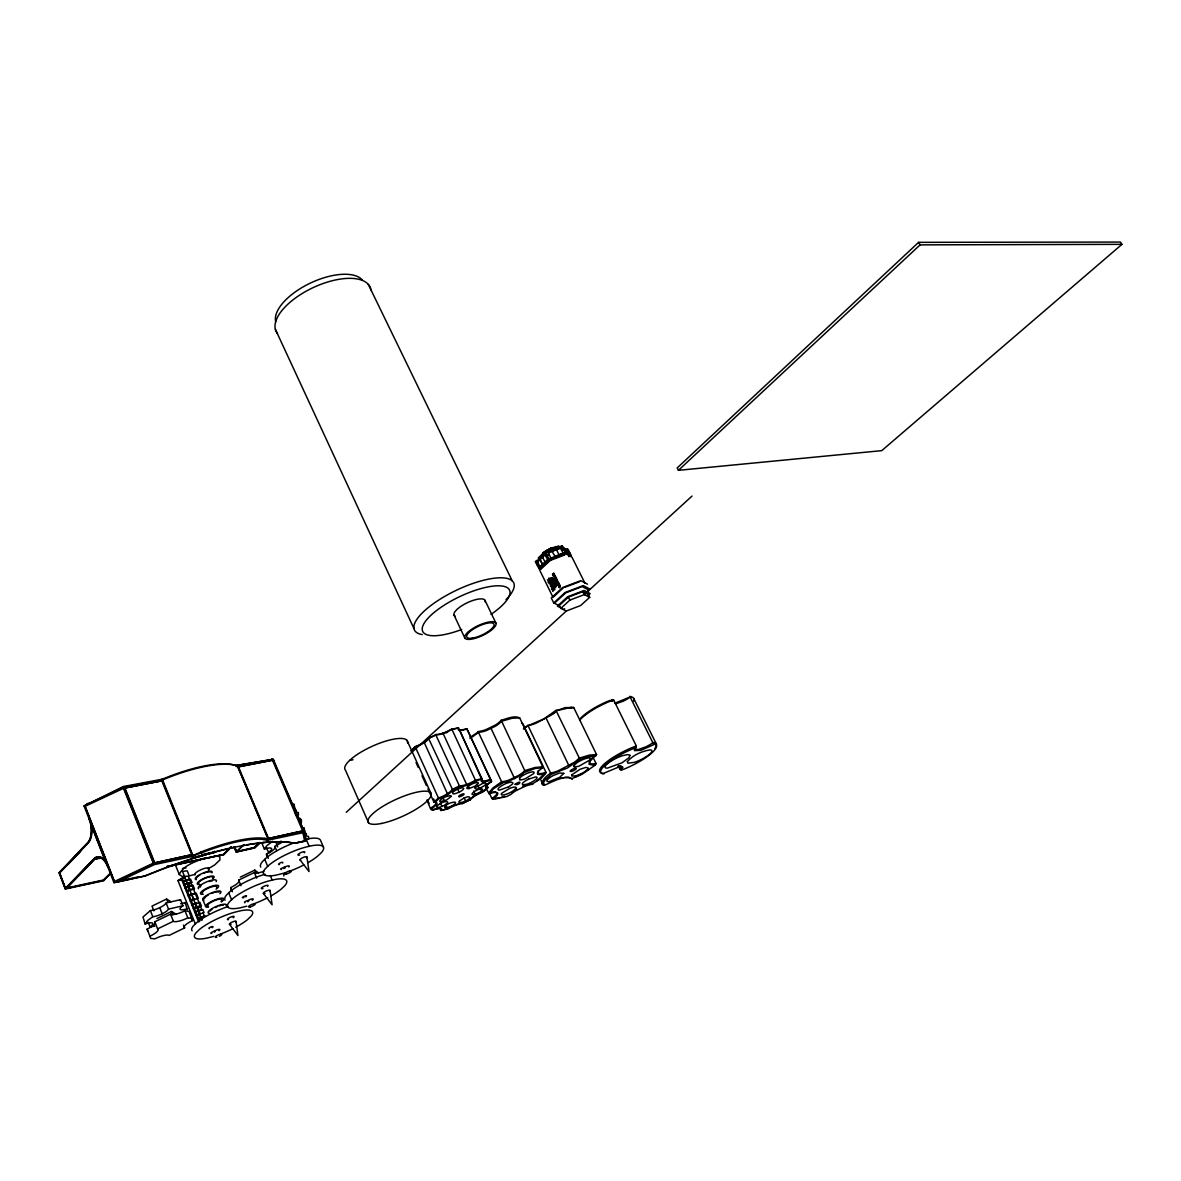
<?xml version="1.0" encoding="UTF-8"?>
<svg xmlns="http://www.w3.org/2000/svg" width="1181" height="1181" viewBox="0 0 1181 1181"><rect width="100%" height="100%" fill="white"/><g stroke="black" fill="none" stroke-linecap="round" stroke-linejoin="round"><path stroke-width="1.5" d="M556.074 580.491L556.841 579.96L556.103 580.447M553.151 573.818L553.092 574.217M555.469 576.431L554.066 577.657L554.849 575.797M559.012 587.474L559.927 585.274L558.834 586.086M162.786 780.287L162.343 779.209L193.182 856.269L154.357 864.61L117.613 882.03L113.937 882.635L84.028 805.929L123.267 786.546L162.343 779.209A76.913 22.882 -22.9 0 1 235.89 765.524M214.632 851.176L214.233 852.771L194.466 857.022M551.158 583.842L550.154 581.421L552.442 586.691L551.926 584.152L553.107 585.776M550.154 581.421L552.959 579.354L550.11 581.938M555.144 579.635L556.472 578.218M556.487 582.144L557.801 580.934M521.574 723.171L522.932 723.835L545.962 772.344L543.998 773.924A14.644 3.691 -25.6 0 1 539.067 774.544L537.576 773.835L537.695 771.843M555.203 579.709L556.266 579.458M555.498 580.521L556.133 579.65M555.026 576.254L555.572 576.417M429.116 737.653L428.91 738.066A12.74 3.602 -24.8 0 1 416.317 746.126L415.299 746.953L438.461 798.031L440.1 798.312A12.519 3.248 -24.9 0 0 452.515 790.517L460.413 786.694A12.504 3.263 -25.1 0 0 474.777 781.542L482.01 778.751L458.508 727.998L450.862 729.43A12.725 3.602 -25 0 1 436.173 734.552L428.585 738.45A11.648 3.292 -24.8 0 1 415.299 746.953L412.627 749.094M459.778 786.664L435.627 734.493M554.066 575.295L554.317 574.896M553.978 575.25L553.018 575.531L553.978 576.225M557.904 583.901L557.152 583.901L558.569 582.646M558.524 585.968C556.266 584.196 561.861 584.019 558.421 585.983M618.416 766.218L619.995 769.451L621.324 770.115L624.144 769.082A30.898 7.455 -26.1 0 0 654.865 744.163L640.899 750.334L634.418 750.644L636.352 746.023L613.648 700.008L609.529 700.584A30.632 8.046 -26.1 0 0 579.709 719.244M558.451 585.156L557.506 584.58L558.82 585.082M557.166 580.314L556.738 579.325M554.229 574.084L553.889 573.243M537.576 773.835L537.768 772.285A14.644 3.691 -25.6 0 1 541.164 768.861L542.891 766.823L519.655 717.871C513.853 715.184 506.974 718.816 501.187 720.262L500.434 721.133A15.013 4.178 -25.3 0 1 495.297 725.075L485.804 729.681A15.013 4.178 -25.3 0 1 479.294 731.364L470.068 737.313M556.841 583.001L557.845 581.613M284.842 867.932C286.481 865.983 277.697 869.364 281.58 869.511M552.029 584.875L552.413 583.827L553.136 585.333C550.981 583.694 553.402 587.297 554.022 584.713M559.026 583.635L558.657 582.897M558.583 583.311L557.462 583.576M554.834 556.044L551.173 549.992L548.058 551.158L548.604 552.25L547.585 551.247L545.533 552.014L544.264 553.21L547.556 559.543L545.017 561.935L542.522 557.196L545.533 552.649L546.08 553.741M589.57 761.214L589.481 762.911L591.031 763.812A20.387 5.034 -26 0 0 596.036 763.502L592.921 757.08M248.512 901.162C250.195 899.642 242.607 901.679 244.836 902.801M145.145 924.059L147.345 920.767L152.792 916.722A9.876 2.554 -23 0 0 162.181 913.799A9.876 2.554 -23 0 0 168.543 909.104L182.966 905.768L180.531 899.671L166.108 902.963A9.861 2.569 -23 0 1 159.76 907.687A9.861 2.569 -23 0 1 150.371 910.581L142.99 917.002L145.145 924.059A9.788 2.495 -22.9 0 1 152.511 923.055A9.788 2.495 -22.9 0 1 150.031 926.79L148.23 922.243M155.405 922.907A12.135 3.1 -22.9 0 1 147.138 929.122L147.846 931.307M559.971 585.318L558.613 586.883L558.953 586.071M149.913 936.208L150.622 938.378L154.77 938.865A11.943 2.967 -23 0 1 169.134 935.411L184.649 927.897A11.913 2.967 -23.3 0 1 192.414 920.649L191.853 918.419L187.823 917.858A12.105 3.071 -23.2 0 1 173.371 921.269L157.604 928.901A12.15 3.071 -22.9 0 1 149.913 936.208L147.138 929.122M195.825 911.983L201.921 910.005L188.281 876.169L182.302 876.494L179.246 874.471C183.705 864.891 195.839 861.672 204.948 857.878M542.227 555.365L542.994 552.693L551.217 547.807L558.229 546.98M543.098 554.967L543.791 552.59L551.084 548.264L554.199 547.895M481.508 779.726L481.257 780.183A12.386 3.203 -25.3 0 0 488.949 780.7L490.336 779.342L466.923 728.898L464.856 729.149A12.607 3.543 -25.2 0 1 458.568 730.198L459.734 730.36L482.822 781.866M551.173 549.992L551.719 551.084L557.402 547.659L560.68 548.22L548.353 552.915L548.058 551.158M550.316 549.755L549.268 549.18L547.6 550.774L548.855 550.626M549.135 554.494L545.976 556.369M552.457 551.379L551.719 551.084M550.7 557.683L547.585 551.247M554.834 549.918L555.306 549.047L556.576 549.755L554.288 548.825M551.867 583.503L552.738 582.233M553.18 582.942L553.978 583.119L554.981 580.521L550.907 584.329M553.83 584.743L553.254 585.894M594.087 765.347A24.151 5.949 -25.8 0 0 596.036 763.502L595.327 764.993L593.822 765.244L589.024 764.299L589.806 761.361L596.553 754.57L573.7 707.493L565.227 707.596L556.148 710.785A20.594 5.61 -25.7 0 1 551.232 715.14L535.672 723.363A20.594 5.61 -25.7 0 1 528.055 725.636L525.368 727.703M184.871 903.524L185.166 902.564A9.743 2.524 -23.2 0 1 180.649 903.701M558.908 554.598L556.576 549.755M561.433 549.888L564.105 549.564M563.012 553.048L559.883 546.641L561.935 545.873L567.22 553.579L565.035 548.737L562.761 548.161L565.448 549.667L568.076 549.313L571.205 555.601L568.607 556.576M187.292 909.577L185.166 902.564M540.145 559.558L541.695 556.281L542.241 557.373L540.736 557.683L539.997 559.573L542.492 564.311L539.997 559.573M552.487 581.569L553.328 580.712C554.169 582.971 548.958 581.082 552.605 581.288M552.088 583.266L551.645 581.834M553.077 575.354L554.465 574.276M552.073 581.51C551.187 581.908 553.668 582.661 551.158 581.377C551.217 583.562 551.099 580.653 552.354 581.465M551.837 582.764L551.232 582.322L552.501 581.967M553.594 575.088L552.634 574.173M551.704 584.949L551.63 589.599L552.501 587.267L552.87 591.017L554.081 587.252L554.553 590.013L554.937 585.569L555.631 587.4L555.306 584.846L556.044 585.835L554.76 581.539M552.915 581.51C551.645 579.531 555.1 581.628 551.217 581.51M553.372 580.816L552.915 581.82L552.915 580.402M554.804 578.011L554.937 579.162L555.749 578.04M424.127 742.244L447.761 794.503M263.762 871.327A11.928 3.1 -23.7 0 1 254.314 872.538L238.695 880.096A11.958 3.1 -23.5 0 1 230.694 887.566L231.107 889.884M556.62 578.941L556.118 578.469M556.576 578.985L555.823 579.694M553.121 582.322L551.793 582.366L552.088 581.583M266.581 847.84L268.486 852.402A9.832 2.613 -23.7 0 0 271.423 848.342A9.832 2.613 -23.7 0 0 264.382 849.109L266.965 845.552L272.722 841.285M553.594 574.055L553.682 573.184M282.392 842.127L274.848 846.364A12.179 3.248 -23.7 0 1 266.493 854.158L266.803 856.653M293.375 805.265L293.789 804.202A9.743 2.731 -23.9 0 1 292.194 804.689M295.944 811.273L293.789 804.202M554.553 575.59C555.498 573.257 552.265 575.856 552.605 574.512M298.483 815.17L298.291 812.558L294.6 811.627L296.387 815.82M299.989 822.847A11.913 3.218 -24 0 1 301.45 822.138L301.273 819.54L297.582 818.625M303.517 828.988L303.945 827.94A9.788 2.642 -24 0 1 302.336 828.442M545.533 552.649L537.488 561.949L541.695 556.281M259.436 842.54L254.284 847.397L236.17 852.047L254.756 848.017L260.071 843.013M306.1 835.041L303.945 827.94M308.669 839.012L308.507 836.473L304.846 835.617L306.647 839.853M551.424 584.551L551.291 586.647L550.346 585.894L550.981 584.315L549.091 583.576L549.829 583.266M214.381 852.077L203.368 854.896M553.254 583.074L554.11 584.964L553.933 583.134M106.157 862.189L91.291 824.072L91.099 825.46A18.158 9.478 80.6 0 1 87.911 842.894L59.404 872.862L65.324 888.407L94.037 858.661A18.365 9.625 79.9 0 1 105.094 861.348L106.157 862.189L105.537 861.259A18.35 9.625 79.9 0 0 94.48 858.572L65.295 889.027L103.736 880.716A81.666 22.424 -23 0 1 111.117 873.246M440.159 808.557L439.332 808.365A11.515 2.938 -24.8 0 1 440.631 810.417L448.308 808.734A12.15 3.071 -25 0 1 462.376 803.626L470.127 799.714A11.397 2.879 -25.2 0 1 478.999 793.248M485.937 786.413L486.336 785.616M441.62 810.565L441.856 810.136A12.268 3.115 -24.8 0 0 433.958 809.782L430.814 809.398L426.902 800.068M553.505 576.225L554.657 575.575M559.764 587.858L560.325 586.573M295.412 843.278L288.459 842.156A167.658 42.959 -23 0 0 247.626 844.799L246.681 844.828A166.359 42.664 -23 0 1 287.204 842.201L295.412 843.278L305.599 840.872L304.108 831.394L268.102 839.115L267.423 840.326L263.865 839.543A77.887 20.727 -23.2 0 0 201.242 852.962L192.946 855.679L200.991 851.973A79.201 21.096 -23.2 0 1 264.677 838.348L268.264 839.145L267.423 840.326L303.192 832.649L304.108 831.394L273.313 759.294L235.875 765.539L273.313 759.294L273.948 762.734M552.531 584.743L553.003 583.916L552.295 584.669M485.981 788.347L489.126 793.706L493.643 788.613L503.386 782.531A14.866 3.794 -25.4 0 0 509.793 780.744L519.197 776.197A14.866 3.794 -25.4 0 0 524.334 772.389L535.377 768.418L542.684 767.798M469.817 800.349L470.082 799.906A12.135 3.071 -25.2 0 1 482.291 792.289L487.96 787.506L486.424 784.169M487.443 788.406L486.852 788.362A12.238 3.13 -25.3 0 1 490.189 782.575L491.591 781.232L490.336 779.342A11.633 3.012 -25.3 0 1 482.01 778.751L475.471 780.124A11.736 3.056 -25.1 0 1 459.896 785.719L451.924 789.572A11.751 3.056 -24.9 0 1 438.461 798.031L433.885 802.032A11.662 2.997 -24.8 0 1 430.593 808.247L432.512 808.011A12.415 3.203 -24.8 0 0 435.553 802.283L433.885 802.032L427.935 788.878M545.799 773.378L541.134 778.471L531.509 784.435A14.438 3.573 -25.4 0 0 525.279 786.177L516.053 790.65A14.438 3.573 -25.4 0 0 511.033 794.341L506.87 796.466L494.603 799.138L491.872 798.518L489.613 793.647M559.144 584.92L558.229 585.245M263.865 839.543L264.677 838.348M410.826 751.057L415.343 746.466M556.768 583.001L557.609 581.805M590.234 760.106L591.282 758.866A20.387 5.034 -26 0 1 592.714 757.508M282.761 863.001C283.75 860.595 275.808 864.802 279.513 864.581M557.402 547.659L557.949 548.752L559.883 546.641M556.354 710.076L543.836 718.963L525.973 726.581A30.573 8.208 -25.7 0 0 523.404 729.076M611.418 700.613L612.393 699.565M153.633 861.244L124.507 788.111L162.284 780.759L192.223 854.557L156.099 862.558M556.03 581.362L557.019 580.742M554.243 575.354L553.151 575.634M101.404 857.583L94.2 859.089L65.295 889.027L59.05 872.641L87.748 842.481A17.685 9.227 80.6 0 0 89.077 818.876M64.143 868.035L80.588 850.733M84.397 846.747L88.191 842.747M65.56 888.481L59.655 873.01L88.354 842.806A18.158 9.478 80.6 0 0 91.542 825.371L91.291 824.072M68.085 864.433L80.751 851.132M124.507 788.111L162.284 780.759M559.41 584.433L557.845 584.905M94.48 858.971L66.431 888.023L103.205 880.066L110.778 872.774M230.989 847.013L223.932 854.321L166.757 866.588M167.156 866.81L224.006 854.513L231.063 847.19M223.637 854.291L231.491 847.072M434.933 802.253L438.963 798.725M595.844 755.973L589.23 756.549L579.93 759.309L567.308 768.063L551.232 774.382L545.415 779.549L543.511 782.56L544.308 785.247C552.811 781.911 562.806 775.327 572.047 778.545L582.189 774.219L595.327 764.993M268.087 838.584L303.148 830.804L268.087 838.584L237.986 766.941L272.973 760.121L303.827 830.893L305.259 839.927M243.36 844.843L236.17 852.047L234 846.792M244.231 844.577L237.204 851.088M621.324 770.115L622.933 767.222L618.874 766.956L602.561 773.762A30.898 7.455 -26.1 0 1 606.901 763.59A30.898 7.455 -26.1 0 1 633.223 748.695L636.101 747.647M154.312 862.942L192.223 854.557M237.986 766.941L272.973 760.121M101.846 857.864L94.642 859.369L66.579 888.407L103.352 880.45L110.925 873.172M540.928 569.124L538.566 567.884L535.451 561.566L539.363 560.089L538.3 557.904L545.962 550.641L558.421 545.976L560.768 547.29M538.521 559.779L535.451 561.566L537.798 565.138L537.193 563.455M537.635 561.935L545.046 554.804M236.377 851.531L254.446 847.766L260.071 842.452M542.345 564.326L545.017 561.935M571.205 555.601L565.094 552.191C555.867 556.827 547.039 562.067 538.566 567.884L542.492 564.311M541.341 568.784L550.243 560.414L564.68 554.981M555.852 577.258L554.745 578.114M568.371 553.653L569.641 552.457L568.711 552.132M918.597 242.341L677.171 467.956L678.425 470.318L881.764 450.64L1121.95 244.349L1120.489 242.061L918.597 242.341L920.102 244.866L1121.95 244.349M678.425 470.318L920.102 244.866M551.32 581.554L551.719 581.244M551.143 583.635L547.895 582.012L549.8 581.79L547.394 579.901L550.39 579.782L548.707 578.144L551.852 579.295L550.863 577.73L552.487 579.089L552.088 577.789L554.509 581.022M553.919 581.539L554.155 580.801L554.347 581.657M551.497 584.551L550.612 584.949M552.265 583.842L553.387 582.912M555.026 582.956L555.631 583.798L554.701 581.923L556.044 585.835M552.811 586.824C556.118 587.193 553.859 578.956 555.262 584.639M559.971 585.997L558.746 587.016M563.263 587.887L553.033 597.306L539.377 569.522L549.49 560.015L565.906 553.845L572.017 557.24L584.979 583.222M587.503 584.182L580.831 580.624L562.614 587.548L551.291 597.97L553.727 602.93L565.064 592.522L583.296 585.584L589.969 589.112L587.444 591.401M555.469 602.266L565.714 592.862L582.203 586.573L588.241 589.762M568.386 597.128L559.336 605.395L560.813 608.377L566.245 611.035L580.624 605.543L589.688 597.335L588.212 594.368L582.897 591.592L568.386 597.128L569.862 600.11L560.813 608.377M346.254 812.307L566.363 610.99M584.27 594.619L692.007 496.079M543.865 784.302L543.201 784.907L540.898 780.05M587.592 595.947L590.175 593.615L584.137 590.456L567.648 596.745L557.373 606.148L562.023 608.422M561.403 547.394L562.702 546.301M553.948 583.252C552.738 585.569 554.922 582.218 553.254 583.65M284.828 867.932L283.957 868.552M248.497 901.162L247.67 901.753M214.573 932.163C216.905 929.477 207.826 933.669 211.812 933.403M470.023 738.583L478.733 732.25A14.246 3.956 -25.3 0 0 486.483 730.537L495.489 726.182A14.246 3.956 -25.3 0 0 501.32 721.325L512.023 718.269L519.655 717.871M552.929 713.826L553.328 713.531A9.286 2.51 -25.8 0 1 555.247 712.32M480.46 792.584A11.397 2.879 -25.2 0 1 483.369 791.462L487.96 787.506A11.485 2.938 -25.3 0 1 486.779 784.996M556.591 582.026L557.388 581.465M537.06 780.715L545.962 772.344A14.142 3.558 -25.6 0 1 539.112 773.57L537.665 772.876M570.29 708.216L573.7 707.493M188.945 884.097L190.894 882.65M189.004 884.348L191.824 882.251L190.584 879.181L185.875 879.771L182.597 881.882M198.467 907.717L200.43 906.285L194.334 908.263M198.511 907.953L201.361 905.886L199.914 902.299L192.887 904.676M631.185 696.51L614.917 703.197M492.787 799.035L494.263 797.987A14.659 3.676 -25.2 0 0 497.526 794.651L497.644 793.16L496.05 792.466A14.659 3.676 -25.2 0 0 490.956 793.16L489.126 793.706M295.176 842.703L294.305 843.337L305.599 840.872M195.293 923.837L177.947 880.583L181.224 878.472L198.674 921.903M199.663 921.52L182.199 878.103L184.413 876.671L201.892 920.102M183.572 881.513L189.654 879.565M183.837 884.968L188.266 882.857M184.812 884.599L191.824 882.251M185.063 888.038L188.355 885.927L193.064 885.322L194.466 888.806L189.757 889.426L186.465 891.537M186.052 887.654L192.134 885.72M187.454 891.153L193.536 889.204M188.251 895.98L191.558 893.884L196.267 893.249L198.319 898.328L191.278 900.69M189.24 895.611L195.323 893.648M157.604 928.901L154.8 921.785L170.551 914.168A12.09 3.1 -23.1 0 0 184.989 910.802L189.034 911.378L192.414 920.649M190.303 901.073L194.747 898.948M191.898 905.059L196.341 902.934M193.344 908.647L196.651 906.55L201.361 905.886M194.85 912.367L198.157 910.271L202.866 909.606L204.062 912.559L197.02 914.965L199.781 914.581M245.663 896.91C249.722 893.412 238.296 898.608 243.891 897.693M196.031 915.349L200.49 913.208M197.478 918.921L200.8 916.825L205.494 916.131M198.467 918.538L204.564 916.545L203.117 912.972M212.181 927.676C215.946 924.974 206.719 927.867 209.391 928.709M565.861 552.634L563.499 547.881M562.761 548.161L565.035 548.737M566.393 549.711L568.755 554.435L566.393 549.711L564.105 548.914L566.57 549.608M563.322 547.984L568.091 550.464M568.755 554.435L570.453 555.188L567.308 548.885M488.772 792.968L492.935 787.934L501.777 781.689A14.364 3.676 -25.4 0 0 509.528 779.829L518.621 775.43A14.364 3.676 -25.4 0 0 524.571 770.662L535.288 767.443L542.891 766.823A14.142 3.558 -25.6 0 0 541.134 768.078M236.333 766.587L237.381 765.982L268.102 839.115M515.92 789.941L517.071 789.277M208.107 868.876L214.75 864.876L219.946 859.916L219.814 856.609L214.351 855.841M459.099 792.156C460.398 791.669 466.141 788.332 462.568 787.727A6.377 1.653 -25 0 0 457.091 789.454A6.377 1.653 -25 0 0 452.618 792.54C451.91 795.566 457.697 792.731 459.099 792.156L457.608 788.893M441.369 810.018L440.631 810.417L447.127 809A11.411 2.879 -25 0 1 449.725 807.464M470.127 799.714L462.376 803.464A11.411 2.879 -25 0 0 461.579 803.434M281.211 841.152L276.28 843.529L277.697 846.895M170.979 901.753L166.58 899.051L152.009 906.093L153.884 910.846M240.304 877.129L254.786 870.117L258.595 872.995M156.925 918.538L171.525 911.481L175.895 914.109M122.174 879.151L117.613 882.03L145.204 876.007L160.557 869.91A167.658 42.959 -23 0 1 234.768 847.294M125.363 877.631L130.161 875.357M84.028 805.929L123.843 787.122L162.683 779.888A78.167 23.221 -22.9 0 1 237.381 765.982L236.038 765.583M85.106 806.313L123.503 788.347L153.309 863.208L114.409 881.484L85.106 806.313L114.409 881.484M441.974 806.416C453.74 801.323 444.971 799.537 438.697 804.689A6.333 1.624 -24.9 0 0 436.749 807.199A6.333 1.624 -24.9 0 0 440.498 806.948L441.974 806.416L440.395 803.095M552.413 584.625L553.948 584.167M522.563 786.531L523.596 786.118M193.226 855.162L154.253 863.518L113.937 882.635L144.687 875.933L160.306 869.733A166.359 42.664 -23 0 1 189.447 859.428M569.862 600.11L584.388 594.574L589.688 597.335M563.573 609.189L564.666 608.761M564.976 587.237L579.738 581.628M548.84 549.785L549.682 549.8M557.949 548.752L559.499 548.161M636.352 746.023L632.75 747.337A31.518 7.617 -26.1 0 0 605.912 762.542A31.518 7.617 -26.1 0 0 601.498 772.92L603.993 773.88M475.087 794.385L476.504 793.868A6.141 1.565 -25.2 0 0 482.143 789.011C478.674 787.638 466.303 796.127 475.087 794.385L473.729 791.019M501.261 797.323L504.656 796.393M539.628 558.731L541.282 558.273L540.75 557.196M195.042 874.412L189.27 875.889L187.218 870.81L182.494 871.386L184.546 876.479M469.197 788.509L474.969 786.192L478.335 783.269A6.363 1.639 -25.1 0 0 475.928 782.663A6.363 1.639 -25.1 0 0 470.141 784.996L467.115 787.314L466.835 788.362L468.089 788.672L469.197 788.509L467.661 785.158M213.672 936.385L206.955 938.098A31.651 7.765 -23.5 0 1 196.046 932.754L199.559 929.373A31.651 7.765 -23.5 0 1 233.823 912.455L240.599 910.772A31.651 7.765 -23.5 0 1 250.844 916.441L247.272 919.807A31.651 7.765 -23.5 0 1 235.742 927.203M615.714 703.802L623.258 701.174A11.987 3.159 -26.2 0 0 630.418 696.864L632.16 697.13A31.252 8.193 -26.1 0 1 633.562 701.145M559.469 778.353L563.278 778.117M246.74 906.196L239.964 907.879A32.197 8.105 -23.7 0 1 229.335 901.959L232.997 898.431A32.197 8.105 -23.7 0 1 267.984 881.159L274.819 879.505A32.197 8.105 -23.7 0 1 284.739 885.78L281.019 889.278A32.197 8.105 -23.7 0 1 270.552 896.158M305.392 839.484L308.846 838.687A32.773 8.577 -23.9 0 1 320.45 840.149L323.432 847.102M65.324 888.407L59.404 872.862M166.89 866.47L224.006 854.513M119.104 881.041L138.074 876.922M298.232 842.038L304.565 841.285L302.941 832.088M201.774 854.675L214.263 852.003M191.189 858.454L200.932 856.255A20.003 5.506 -23.2 0 0 209.834 852.992M247.626 844.799L233.971 847.279A166.359 42.664 -23 0 0 191.13 858.882M349.635 760.416L352.986 759.767M90.465 803.021L87.025 803.67L87.453 804.778M125.466 787.328L132.508 786.015M136.022 785.35L139.55 784.701M143.063 784.036L158.904 781.099M238.267 766.307L272.176 759.988L271.733 758.94M154.859 926.184L150.031 926.79M182.464 868.463L186.037 867.887M495.326 798.415L499.548 797.78M617.973 766.115L619.833 765.849M554.125 580.963L553.298 579.074M552.974 579.354L554.45 581.332M554.657 581.229L551.143 584.816L551.985 584.861M554.79 582.085L552.088 577.789L553.653 580.151M552.841 579.428L553.771 581.318M552.472 574.394L553.254 574.306M538.418 563.514L537.015 564.725L537.798 565.138M542.522 557.196L542.95 555.587L544.161 555.557M547.556 559.543L565.094 552.191L561.935 545.873M182.199 878.103L184.959 877.778M177.947 880.583L180.752 880.273M571.825 707.227L556.148 710.785L579.93 759.309M564.769 777.216L568.607 777.113L572.283 779.194M300.697 860.137L300.432 860.137A3.735 0.96 -24 0 1 301.406 858.38A3.735 0.96 -24 0 1 305.938 856.653L306.469 856.653A3.735 0.96 -24 0 1 306.381 857.746M268.486 852.402L270.169 852.416M620.04 765.864L621.841 766.38A11.884 2.849 -26 0 1 619.995 769.451M411.652 749.846L412.199 749.905A12.637 3.543 -24.7 0 1 412.878 750.112M544.264 553.21L545.179 553.476M544.308 785.247L543.201 784.907A24.225 5.994 -25.7 0 1 543.112 780.434A24.27 6.008 -25.7 0 1 550.641 773.127A20.771 5.211 -25.7 0 0 558.288 770.75L573.996 762.498A20.771 5.211 -25.7 0 0 579.015 758.232L589.349 755.117L596.553 754.57A20.387 5.034 -26 0 0 594.486 756.061M436.66 804.202L433.516 798.976M560.65 548.309L558.923 547.689L548.087 551.748L548.353 552.915M553.727 602.93L557.845 604.952M432.837 810.181L431.552 808.616M442.949 733.135L466.997 785.188M550.169 559.174L548.678 558.362L545.533 552.014M452.781 790.059L428.585 738.45L436.468 734.641A11.633 3.292 -25 0 0 451.983 729.223L458.508 727.998A11.53 3.233 -25.2 0 0 458.095 729.164M490.056 780.316L491.163 781.97M465.816 728.81L466.79 729.459M490.395 792.628A14.172 3.558 -25.2 0 1 495.326 791.964L497.644 793.16M455.925 805.147L455.526 804.852A11.411 2.879 -25 0 0 451.142 806.726M629.798 696.303L653.477 744M451.703 728.898L475.751 780.921M532.808 784.317L532.365 783.785A13.951 3.454 -25.4 0 0 529.058 784.287M478.069 731.452L502.043 782.649M300.107 860.019L309.038 871.548L306.883 857.022M263.437 893.441L272.088 904.794L270.08 890.489M525.176 771.459L501.187 720.262M229.527 924.339L237.942 935.544L236.067 921.431M234.443 847.928L236.421 851.781L234.753 847.589M567.928 550.567L570.275 555.277M564.858 548.84L567.22 553.579M582.779 591.637L584.388 594.574M633.828 698.68L656.429 744.148M551.217 547.807L551.926 549.224M542.994 552.693L543.703 554.096M527.818 725.164L551.232 774.382M539.791 558.096L540.322 559.189M536.705 560.37L539.968 566.688M514.621 778.678L490.691 727.599M368.295 284.37L512.244 580.86M546.212 718.343L568.917 765.687M485.022 600.361L495.902 623.096M454.124 615.286L464.871 638.08M275.365 329.307L413.94 628.513M480.062 787.653L481.582 790.96M477.537 785.04L479.073 788.377M464.118 797.647L465.639 800.954M442.831 797.559L444.351 800.91M445.591 804.35L447.112 807.671M407.032 740.428L430.725 792.791M416.037 762.572L418.266 767.502M421.986 775.725L426.444 785.586M427.64 800.246L429.116 803.508M368.605 822.847L345.472 770.189A34.293 9.758 -24.5 0 1 373.727 745.595A34.293 9.758 -24.5 0 1 407.548 742.982M299.664 817.961L301.45 822.138M272.604 760.475L302.764 831.158M306.189 839.292L309.186 846.305M274.848 846.364L276.649 850.63M238.355 766.572L268.456 838.23M264.382 849.109L261.813 842.983A9.817 2.642 -23.6 0 1 263.452 842.481M266.493 854.158L268.279 858.41M264.765 859.34L267.703 866.382M270.464 876.007L272.191 880.14M254.786 870.117L256.159 873.438M254.314 872.538L256.646 878.133M234.532 846.718L236.51 851.412M238.695 880.096L240.998 885.706M230.694 887.566L232.406 891.758M228.76 892.866L231.594 899.789M161.93 781.128L191.853 854.911M202.704 899.228L205.597 906.403M185.875 879.771L187.115 882.857M188.355 885.927L189.757 889.426M191.558 893.884L193.595 898.962M195.205 902.948L196.651 906.55M198.157 910.271L199.353 913.238M200.8 916.825L201.995 919.792M175.142 864.271L179.246 874.471M184.989 910.802L187.823 917.858M183.527 925.107L184.649 927.897M124.846 787.742L154.667 862.588M123.71 787.653L123.267 786.546L154.121 864.005M166.58 899.051L167.835 902.21M171.525 911.481L172.854 914.832M166.108 902.963L168.543 909.104M170.551 914.168L173.371 921.269M159.76 907.687L162.181 913.799M150.371 910.581L152.792 916.722M90.848 824.161L105.714 862.278M554.553 581.628L553.919 581.273M200.991 851.973L201.242 852.962M496.861 792.628L496.743 794.075A14.172 3.558 -25.2 0 1 491.872 798.518M552.501 587.267L552.87 591.017M94.2 859.089A17.877 9.374 79.9 0 1 107.929 867.223M537.857 771.385A14.142 3.558 -25.6 0 1 538.566 770.381M512.392 792.362A13.951 3.454 -25.4 0 1 514.015 791.167M524.836 785.616A13.951 3.454 -25.4 0 1 527.036 784.863M588.669 769.348A24.151 5.949 -25.8 0 1 585.377 771.37M580.698 774.19A24.137 5.949 -25.8 0 1 574.793 777.216M446.167 732.899A6.304 1.772 -25.1 0 1 447.599 732.146M487.413 784.302A11.485 2.938 -25.3 0 1 491.591 781.232L466.923 728.898A11.53 3.233 -25.2 0 1 459.04 730.227M456.929 804.379A11.411 2.879 -25 0 1 459.512 803.7M432.054 810.033A11.515 2.938 -24.8 0 1 438.446 808.38M654.82 748.488A31.518 7.617 -26.1 0 0 654.82 742.731L653.093 742.539A12.09 2.938 -26.2 0 1 645.859 746.835L638.286 749.551L634.418 749.226A12.09 2.938 -26.2 0 1 634.404 748.429M579.635 720.307A31.252 8.193 -26.1 0 1 610.06 701.278L613.648 700.008A11.987 3.159 -26.2 0 0 612.378 701.352M584.403 715.376A13.729 3.617 -26 0 1 586.736 713.604M422.267 634.596A54.961 17.848 -25.5 0 1 430.873 605.513A54.961 17.848 -25.5 0 1 496.994 577.937A54.961 17.848 -25.5 0 1 505.985 599.682M277.446 333.47A51.949 23.709 -25.2 0 1 313.378 287.5A51.949 23.709 -25.2 0 1 370.967 289.95M461.712 629.488A48.067 15.515 -25.5 0 1 425.514 621.221A48.067 15.515 -25.5 0 1 493.702 586.042A48.067 15.515 -25.5 0 1 491.016 614.386M455.349 616.275A17.154 5.551 -25.5 0 1 454.833 611.847L456.737 609.647A17.154 5.551 -25.5 0 1 475.028 599.815A17.154 5.551 -25.5 0 1 485.155 601.897M275.719 321.793A48.391 22.218 -25.2 0 1 309.673 283.425A48.391 22.218 -25.2 0 1 362.287 279.927M308.108 862.602A32.802 8.488 -23.9 0 0 317.497 856.284L321.394 852.638A32.802 8.488 -23.9 0 0 311.843 845.699L304.934 847.294A32.802 8.488 -23.9 0 0 269.179 864.95L265.356 868.655A32.802 8.488 -23.9 0 0 275.631 875.224L282.48 873.586A32.802 8.488 -23.9 0 0 285.433 872.67M303.871 864.92A32.802 8.488 -23.9 0 1 290.039 871.076M260.75 867.105A32.773 8.577 -23.9 0 1 262.418 861.613L266.227 857.908A32.773 8.577 -23.9 0 1 294.246 842.791M299.575 855.103A3.735 0.974 -23.9 0 1 298.409 854.129A3.735 0.974 -23.9 0 1 303.133 851.841A3.735 0.974 -23.9 0 1 304.285 852.83M284.237 867.385A3.705 0.96 -23.8 0 1 288.341 865.894A3.705 0.96 -23.8 0 1 288.814 866.957M247.508 900.808A3.646 0.915 -23.6 0 1 252.247 898.889A3.646 0.915 -23.6 0 1 252.247 900.291M269.622 891.183A3.676 0.915 -23.7 0 0 269.652 890.164L269.12 890.179A3.676 0.915 -23.7 0 0 264.662 891.891A3.676 0.915 -23.7 0 0 263.762 893.545L264.293 893.545A3.676 0.915 -23.7 0 0 264.987 893.412M267.762 897.649A32.197 8.105 -23.7 0 1 254.195 903.686M262.979 888.57A3.676 0.93 -23.7 0 1 261.769 887.684A3.676 0.93 -23.7 0 1 266.404 885.44A3.676 0.93 -23.7 0 1 267.6 886.341M225.099 900.202A32.167 8.193 -23.6 0 1 226.501 895.036L230.162 891.493A32.167 8.193 -23.6 0 1 265.09 874.25M283.632 873.733A32.167 8.193 -23.6 0 1 283.75 875.992M306.529 834.007A9.788 2.613 -24 0 1 303.428 834.864M187.587 908.632A9.743 2.51 -23.2 0 1 180.368 909.577A9.743 2.51 -23.2 0 1 182.966 905.768M179.394 900.498A9.743 2.524 -23.2 0 1 180.531 899.671M154.8 921.785A12.135 3.1 -22.9 0 1 155.198 922.066M296.357 810.21A9.758 2.702 -23.9 0 1 294.763 810.697M235.624 922.095A3.602 0.886 -23.5 0 0 235.609 921.136L235.078 921.15A3.602 0.886 -23.5 0 0 230.694 922.848A3.602 0.886 -23.5 0 0 229.867 924.428L230.398 924.413A3.602 0.886 -23.5 0 0 231.092 924.28M216.876 937.227A3.587 0.871 -23.5 0 1 216.123 936.061A3.587 0.871 -23.5 0 1 221.319 934.127A3.587 0.871 -23.5 0 1 219.371 936.312M214.204 931.307A3.573 0.871 -23.4 0 1 218.869 929.403A3.573 0.871 -23.4 0 1 218.928 930.717M232.952 928.65A31.651 7.765 -23.5 0 1 221.039 933.876M228.464 919.645A3.602 0.886 -23.5 0 1 228.42 918.287A3.602 0.886 -23.5 0 1 233.129 916.382A3.602 0.886 -23.5 0 1 233.159 917.726M192.134 930.82A31.607 7.839 -23.4 0 1 193.315 925.934L196.814 922.538A31.607 7.839 -23.4 0 1 228.095 906.565M209.347 913.312A9.95 2.51 -23.4 0 1 215.916 906.595A9.95 2.51 -23.4 0 1 226.132 905.871M210.159 911.068A7.898 1.993 -23.4 0 1 212.004 909.355M215.252 907.48A7.898 1.993 -23.4 0 1 217.142 906.639M219.046 905.945A7.898 1.993 -23.4 0 1 220.817 905.443M222.338 905.177A7.898 1.993 -23.4 0 1 223.519 905.148M208.52 906.314A7.898 2.008 -23.4 0 1 209.997 902.948A7.898 2.008 -23.4 0 1 219.386 899.169A7.898 2.008 -23.4 0 1 221.127 901.221M208.402 907.2A9.92 2.524 -23.4 0 1 208.181 903.421A9.92 2.524 -23.4 0 1 221.157 898.18A9.92 2.524 -23.4 0 1 221.319 901.989M204.018 900.084A9.906 2.554 -23.3 0 1 205.863 895.833A9.906 2.554 -23.3 0 1 217.644 891.094A9.906 2.554 -23.3 0 1 219.843 893.707M204.579 898.475A7.883 2.022 -23.3 0 1 204.8 897.811M205.494 896.999A7.883 2.022 -23.3 0 1 208.122 895.139M211.768 893.382A7.883 2.022 -23.3 0 1 213.658 892.688M215.429 892.201A7.883 2.022 -23.3 0 1 218.884 892.157M202.541 893.19A7.883 2.052 -23.3 0 1 209.421 887.64A7.883 2.052 -23.3 0 1 216.595 887.551M203.191 894.312A9.891 2.569 -23.3 0 1 202.955 890.474A9.891 2.569 -23.3 0 1 215.887 885.278A9.891 2.569 -23.3 0 1 216.079 889.131M198.57 888.658A9.876 2.583 -23.3 0 1 207.177 881.661A9.876 2.583 -23.3 0 1 216.182 881.587M200.076 887.33A7.868 2.067 -23.3 0 1 200.977 885.839M209.126 881.543A7.868 2.067 -23.3 0 1 212.418 880.79M198.688 883.683A7.868 2.082 -23.3 0 1 205.538 878.103A7.868 2.082 -23.3 0 1 212.728 878.059M199.796 884.51A9.182 2.421 -23.3 0 1 199.072 881.247A9.182 2.421 -23.3 0 1 210.425 876.243A9.182 2.421 -23.3 0 1 213.082 878.634M196.445 879.668A9.182 2.436 -23.3 0 1 202.438 873.32A9.182 2.436 -23.3 0 1 211.93 872.833M196.445 878.354A7.854 2.082 -23.3 0 1 196.651 877.675M197.345 876.863A7.854 2.082 -23.3 0 1 199.958 874.988M203.575 873.231A7.854 2.082 -23.3 0 1 205.464 872.552M207.236 872.065A7.854 2.082 -23.3 0 1 210.69 872.065M195.131 874.87A7.854 2.096 -23.2 0 1 202.911 868.921A7.854 2.096 -23.2 0 1 208.446 870.102M573.686 765.878L574.217 766.956L578.764 766.321L589.895 759.988A9.374 2.318 -25.8 0 0 587.356 758.099A9.374 2.318 -25.8 0 0 576.992 762.705L573.686 765.878M627.347 761.642L627.982 763.236L634.463 762.321A13.729 3.292 -26.2 0 0 649.137 754.615A13.729 3.292 -26.2 0 0 649.742 749.92C641.475 751.426 632.839 755.131 627.347 761.642M630.019 755.338L628.971 757.7L622.018 762.793L607.447 768.122A13.847 3.351 -26 0 1 607.816 763.428A13.847 3.351 -26 0 1 622.697 755.633L627.731 754.57L630.019 755.338M563.809 773.334L559.558 777.408L549.357 781.556A9.345 2.318 -25.6 0 1 547.143 780.08A9.345 2.318 -25.6 0 1 553.136 775.607L559.587 772.994L563.809 773.334M571.87 774.78L571.84 776.079L575.693 775.873A9.241 2.259 -25.8 0 0 588.33 768.093L585.953 767.384L580.048 769.274L571.87 774.78M162.683 779.888L161.989 779.342L162.683 779.888M444.971 806.579L444.661 807.14A6.289 1.609 -25 0 0 452.825 805.368C461.609 799.581 446.876 802.608 444.971 806.549M451.363 796.334L446.61 799.965L440.321 801.663A6.363 1.639 -24.9 0 1 440.793 799.67A6.363 1.639 -24.9 0 1 446.064 796.644L450.02 795.581L451.363 796.319M459.291 801.368L459.025 802.386L460.265 802.667A6.274 1.594 -25.1 0 0 470.023 797.943C469.285 794.473 461.328 799.286 459.291 801.368M474.954 787.83C475.042 791.255 482.114 787.018 484.018 785.882A6.318 1.624 -25.2 0 0 482.409 783.549L474.969 787.801M515.137 784.273C519.123 786.428 523.375 778.53 515.137 784.273M519.581 778.102L519.67 779.814A8.282 2.096 -25.5 0 0 525.693 778.545L533.561 773.658A8.282 2.096 -25.5 0 0 531.096 772.034A8.282 2.096 -25.5 0 0 521.913 776.109L519.581 778.102M516.127 788.037L513.366 790.753A8.208 2.052 -25.3 0 1 504.287 794.783A8.208 2.052 -25.3 0 1 501.748 793.263L509.542 788.421A8.208 2.052 -25.3 0 1 515.566 787.137L516.127 788.037M467.543 632.529L465.624 634.714A17.228 5.403 -25.5 0 0 472.961 638.891A17.228 5.403 -25.5 0 0 493.112 628.661L495.06 626.491A17.228 5.403 -25.5 0 0 487.797 622.21A17.228 5.403 -25.5 0 0 467.543 632.529M508.524 786.856L499.622 790.074A8.282 2.096 -25.3 0 1 499.415 787.373A8.282 2.096 -25.3 0 1 508.243 782.723L511.388 782.058L512.997 783.047A8.282 2.096 -25.3 0 1 508.524 786.856M528.542 779.15L526.667 780.139A8.208 2.052 -25.5 0 0 522.194 783.933L522.74 784.834L526.829 784.243A8.208 2.052 -25.5 0 0 535.569 779.652A8.208 2.052 -25.5 0 0 535.48 776.95L528.542 779.15M381.67 823.423A34.618 9.064 -24.6 0 0 431.168 795.182A34.618 9.064 -24.6 0 0 385.892 804.556A34.618 9.064 -24.6 0 0 381.67 823.423M571.338 771.429A3.41 0.841 -25.8 0 0 576.298 768.61A3.41 0.841 -25.8 0 0 572.076 769.51A3.41 0.841 -25.8 0 0 571.338 771.429M459.837 796.629A2.982 0.768 -25.1 0 0 464.118 794.178A2.982 0.768 -25.1 0 0 460.265 794.99A2.982 0.768 -25.1 0 0 459.837 796.629M472.311 638.139A15.043 4.709 -25.5 0 0 494.042 625.354A15.043 4.709 -25.5 0 0 474.792 628.203A15.043 4.709 -25.5 0 0 472.311 638.139M286.186 874.102A3.705 0.945 -23.9 0 0 291.367 871.135A3.705 0.945 -23.9 0 0 286.304 872.287A3.705 0.945 -23.9 0 0 286.186 874.102M250.18 906.905A3.646 0.901 -23.6 0 0 255.214 904.011A3.646 0.901 -23.6 0 0 250.195 905.192A3.646 0.901 -23.6 0 0 250.18 906.905"/></g></svg>
